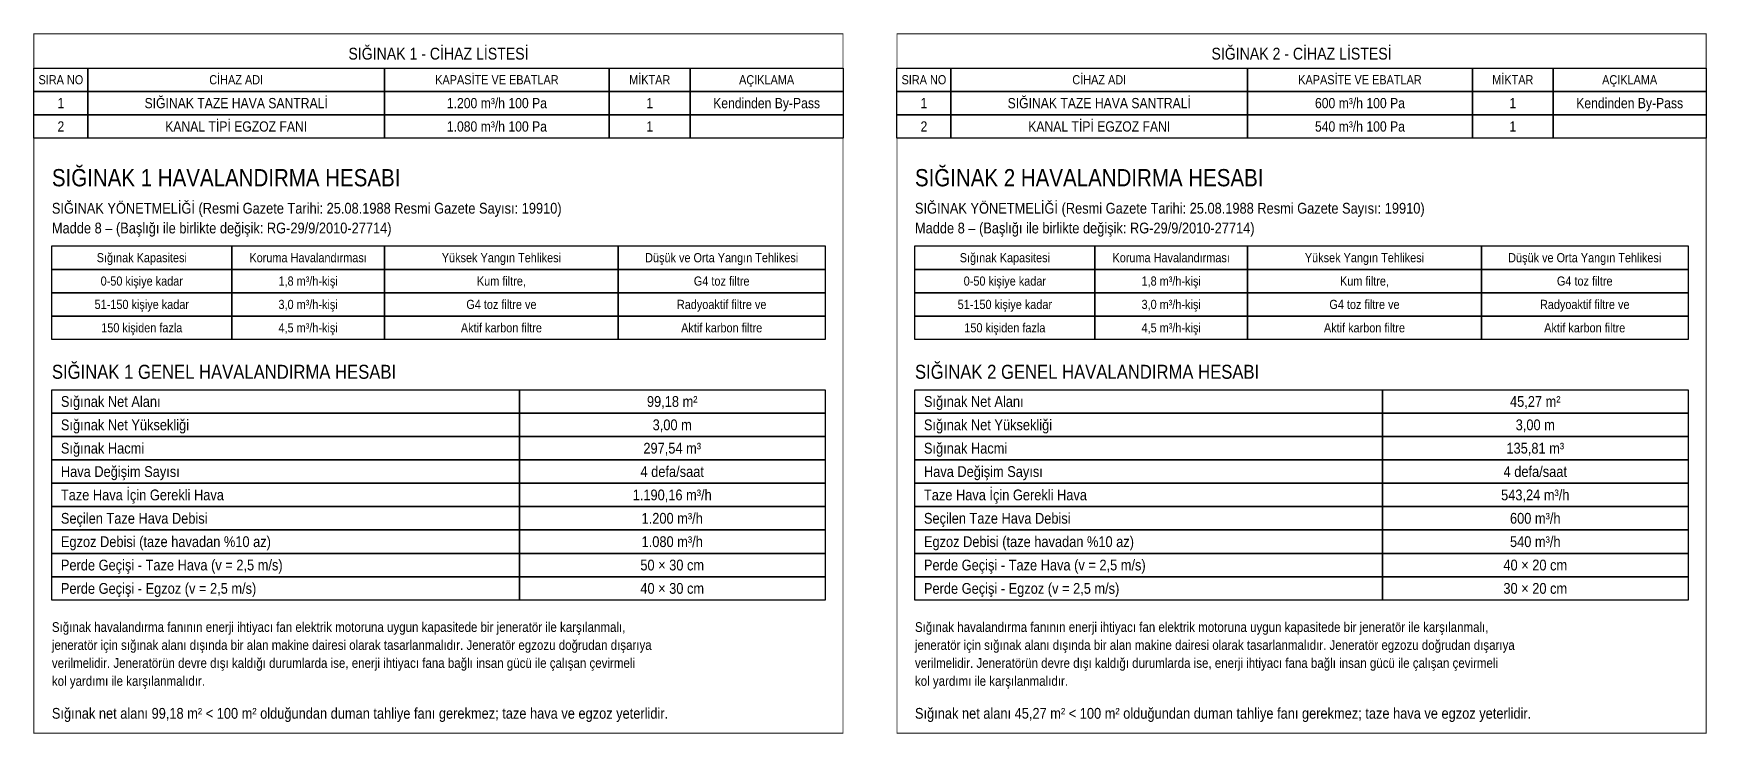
# Model space of a CAD drawing. Header units: centimetres. Extents: x -1 to 1860, y -773 to 7.
import ezdxf
from ezdxf.enums import TextEntityAlignment as Align

# ---------------------------------------------------------------- set-up
doc = ezdxf.new("R2010")
doc.units = ezdxf.units.CM
for name, color, linetype in [('ROTAS-HESAP-CERCEVE', 1, 'Continuous'), ('ROTAS-HESAP-CIZGI', 1, 'Continuous'), ('ROTAS-HESAP-YAZI', 7, 'Continuous')]:
    doc.layers.add(name, color=color, linetype=linetype)
doc.styles.add('ARİAL', font='arial.ttf')

msp = doc.modelspace()

# ---------------------------------------------------------------- linework, layer by layer
at = {"layer": 'ROTAS-HESAP-CERCEVE', "const_width": 1}
for points in [[(0, 6), (900, 6), (900, -772), (0, -772)], [(960, 6), (1860, 6), (1860, -772), (960, -772)]]:
    msp.add_lwpolyline(points, close=True, dxfattribs=at)
at = {"layer": 'ROTAS-HESAP-CIZGI'}
for points in [[(0, -32), (60, -32), (60, -58), (0, -58)], [(60, -32), (390, -32), (390, -58), (60, -58)], [(390, -32), (640, -32), (640, -58), (390, -58)], [(640, -32), (730, -32), (730, -58), (640, -58)], [(730, -32), (900, -32), (900, -58), (730, -58)], [(960, -32), (1020, -32), (1020, -58), (960, -58)], [(1020, -32), (1350, -32), (1350, -58), (1020, -58)], [(1350, -32), (1600, -32), (1600, -58), (1350, -58)], [(1600, -32), (1690, -32), (1690, -58), (1600, -58)], [(1690, -32), (1860, -32), (1860, -58), (1690, -58)], [(0, -58), (60, -58), (60, -84), (0, -84)], [(60, -58), (390, -58), (390, -84), (60, -84)], [(390, -58), (640, -58), (640, -84), (390, -84)], [(640, -58), (730, -58), (730, -84), (640, -84)], [(730, -58), (900, -58), (900, -84), (730, -84)], [(960, -58), (1020, -58), (1020, -84), (960, -84)], [(1020, -58), (1350, -58), (1350, -84), (1020, -84)], [(1350, -58), (1600, -58), (1600, -84), (1350, -84)], [(1600, -58), (1690, -58), (1690, -84), (1600, -84)], [(1690, -58), (1860, -58), (1860, -84), (1690, -84)], [(0, -84), (60, -84), (60, -110), (0, -110)], [(60, -84), (390, -84), (390, -110), (60, -110)], [(390, -84), (640, -84), (640, -110), (390, -110)], [(640, -84), (730, -84), (730, -110), (640, -110)], [(730, -84), (900, -84), (900, -110), (730, -110)], [(960, -84), (1020, -84), (1020, -110), (960, -110)], [(1020, -84), (1350, -84), (1350, -110), (1020, -110)], [(1350, -84), (1600, -84), (1600, -110), (1350, -110)], [(1600, -84), (1690, -84), (1690, -110), (1600, -110)], [(1690, -84), (1860, -84), (1860, -110), (1690, -110)], [(20, -230), (220, -230), (220, -256), (20, -256)], [(220, -230), (390, -230), (390, -256), (220, -256)], [(390, -230), (650, -230), (650, -256), (390, -256)], [(650, -230), (880, -230), (880, -256), (650, -256)], [(980, -230), (1180, -230), (1180, -256), (980, -256)], [(1180, -230), (1350, -230), (1350, -256), (1180, -256)], [(1350, -230), (1610, -230), (1610, -256), (1350, -256)], [(1610, -230), (1840, -230), (1840, -256), (1610, -256)], [(20, -256), (220, -256), (220, -282), (20, -282)], [(220, -256), (390, -256), (390, -282), (220, -282)], [(390, -256), (650, -256), (650, -282), (390, -282)], [(650, -256), (880, -256), (880, -282), (650, -282)], [(980, -256), (1180, -256), (1180, -282), (980, -282)], [(1180, -256), (1350, -256), (1350, -282), (1180, -282)], [(1350, -256), (1610, -256), (1610, -282), (1350, -282)], [(1610, -256), (1840, -256), (1840, -282), (1610, -282)], [(20, -282), (220, -282), (220, -308), (20, -308)], [(220, -282), (390, -282), (390, -308), (220, -308)], [(390, -282), (650, -282), (650, -308), (390, -308)], [(650, -282), (880, -282), (880, -308), (650, -308)], [(980, -282), (1180, -282), (1180, -308), (980, -308)], [(1180, -282), (1350, -282), (1350, -308), (1180, -308)], [(1350, -282), (1610, -282), (1610, -308), (1350, -308)], [(1610, -282), (1840, -282), (1840, -308), (1610, -308)], [(20, -308), (220, -308), (220, -334), (20, -334)], [(220, -308), (390, -308), (390, -334), (220, -334)], [(390, -308), (650, -308), (650, -334), (390, -334)], [(650, -308), (880, -308), (880, -334), (650, -334)], [(980, -308), (1180, -308), (1180, -334), (980, -334)], [(1180, -308), (1350, -308), (1350, -334), (1180, -334)], [(1350, -308), (1610, -308), (1610, -334), (1350, -334)], [(1610, -308), (1840, -308), (1840, -334), (1610, -334)], [(20, -390), (540, -390), (540, -416), (20, -416)], [(540, -390), (880, -390), (880, -416), (540, -416)], [(980, -390), (1500, -390), (1500, -416), (980, -416)], [(1500, -390), (1840, -390), (1840, -416), (1500, -416)], [(20, -416), (540, -416), (540, -442), (20, -442)], [(540, -416), (880, -416), (880, -442), (540, -442)], [(980, -416), (1500, -416), (1500, -442), (980, -442)], [(1500, -416), (1840, -416), (1840, -442), (1500, -442)], [(20, -442), (540, -442), (540, -468), (20, -468)], [(540, -442), (880, -442), (880, -468), (540, -468)], [(980, -442), (1500, -442), (1500, -468), (980, -468)], [(1500, -442), (1840, -442), (1840, -468), (1500, -468)], [(20, -468), (540, -468), (540, -494), (20, -494)], [(540, -468), (880, -468), (880, -494), (540, -494)], [(980, -468), (1500, -468), (1500, -494), (980, -494)], [(1500, -468), (1840, -468), (1840, -494), (1500, -494)], [(20, -494), (540, -494), (540, -520), (20, -520)], [(540, -494), (880, -494), (880, -520), (540, -520)], [(980, -494), (1500, -494), (1500, -520), (980, -520)], [(1500, -494), (1840, -494), (1840, -520), (1500, -520)], [(20, -520), (540, -520), (540, -546), (20, -546)], [(540, -520), (880, -520), (880, -546), (540, -546)], [(980, -520), (1500, -520), (1500, -546), (980, -546)], [(1500, -520), (1840, -520), (1840, -546), (1500, -546)], [(20, -546), (540, -546), (540, -572), (20, -572)], [(540, -546), (880, -546), (880, -572), (540, -572)], [(980, -546), (1500, -546), (1500, -572), (980, -572)], [(1500, -546), (1840, -546), (1840, -572), (1500, -572)], [(20, -572), (540, -572), (540, -598), (20, -598)], [(540, -572), (880, -572), (880, -598), (540, -598)], [(980, -572), (1500, -572), (1500, -598), (980, -598)], [(1500, -572), (1840, -572), (1840, -598), (1500, -598)], [(20, -598), (540, -598), (540, -624), (20, -624)], [(540, -598), (880, -598), (880, -624), (540, -624)], [(980, -598), (1500, -598), (1500, -624), (980, -624)], [(1500, -598), (1840, -598), (1840, -624), (1500, -624)]]:
    msp.add_lwpolyline(points, close=True, dxfattribs=at)

# ---------------------------------------------------------------- texts
at = {"layer": 'ROTAS-HESAP-YAZI', "style": 'ARİAL', "width": 0.85}
for s, height, p in [('SIĞINAK 1 - CİHAZ LİSTESİ', 13.2, (450, -16)), ('SIĞINAK 2 - CİHAZ LİSTESİ', 13.2, (1410, -16)), ('SIRA NO', 10.2, (30, -45)), ('CİHAZ ADI', 10.2, (225, -45)), ('KAPASİTE VE EBATLAR', 10.2, (515, -45)), ('MİKTAR', 10.2, (685, -45)), ('AÇIKLAMA', 10.2, (815, -45)), ('SIRA NO', 10.2, (990, -45)), ('CİHAZ ADI', 10.2, (1185, -45)), ('KAPASİTE VE EBATLAR', 10.2, (1475, -45)), ('MİKTAR', 10.2, (1645, -45)), ('AÇIKLAMA', 10.2, (1775, -45)), ('1', 11.4, (30, -71)), ('SIĞINAK TAZE HAVA SANTRALİ', 11.4, (225, -71)), ('1.200 m³/h 100 Pa', 11.4, (515, -71)), ('1', 11.4, (685, -71)), ('Kendinden By-Pass', 11.4, (815, -71)), ('1', 11.4, (990, -71)), ('SIĞINAK TAZE HAVA SANTRALİ', 11.4, (1185, -71)), ('600 m³/h 100 Pa', 11.4, (1475, -71)), ('1', 11.4, (1645, -71)), ('Kendinden By-Pass', 11.4, (1775, -71)), ('2', 11.4, (30, -97)), ('KANAL TİPİ EGZOZ FANI', 11.4, (225, -97)), ('1.080 m³/h 100 Pa', 11.4, (515, -97)), ('1', 11.4, (685, -97)), ('2', 11.4, (990, -97)), ('KANAL TİPİ EGZOZ FANI', 11.4, (1185, -97)), ('540 m³/h 100 Pa', 11.4, (1475, -97)), ('1', 11.4, (1645, -97)), ('Sığınak Kapasitesi', 10.2, (120, -243)), ('Koruma Havalandırması', 10.2, (305, -243)), ('Yüksek Yangın Tehlikesi', 10.2, (520, -243)), ('Düşük ve Orta Yangın Tehlikesi', 10.2, (765, -243)), ('Sığınak Kapasitesi', 10.2, (1080, -243)), ('Koruma Havalandırması', 10.2, (1265, -243)), ('Yüksek Yangın Tehlikesi', 10.2, (1480, -243)), ('Düşük ve Orta Yangın Tehlikesi', 10.2, (1725, -243)), ('0-50 kişiye kadar', 10.2, (120, -269)), ('1,8 m³/h-kişi', 10.2, (305, -269)), ('Kum filtre,', 10.2, (520, -269)), ('G4 toz filtre', 10.2, (765, -269)), ('0-50 kişiye kadar', 10.2, (1080, -269)), ('1,8 m³/h-kişi', 10.2, (1265, -269)), ('Kum filtre,', 10.2, (1480, -269)), ('G4 toz filtre', 10.2, (1725, -269)), ('51-150 kişiye kadar', 10.2, (120, -295)), ('3,0 m³/h-kişi', 10.2, (305, -295)), ('G4 toz filtre ve', 10.2, (520, -295)), ('Radyoaktif filtre ve', 10.2, (765, -295)), ('51-150 kişiye kadar', 10.2, (1080, -295)), ('3,0 m³/h-kişi', 10.2, (1265, -295)), ('G4 toz filtre ve', 10.2, (1480, -295)), ('Radyoaktif filtre ve', 10.2, (1725, -295)), ('150 kişiden fazla', 10.2, (120, -321)), ('4,5 m³/h-kişi', 10.2, (305, -321)), ('Aktif karbon filtre', 10.2, (520, -321)), ('Aktif karbon filtre', 10.2, (765, -321)), ('150 kişiden fazla', 10.2, (1080, -321)), ('4,5 m³/h-kişi', 10.2, (1265, -321)), ('Aktif karbon filtre', 10.2, (1480, -321)), ('Aktif karbon filtre', 10.2, (1725, -321)), ('99,18 m²', 12, (710, -403)), ('45,27 m²', 12, (1670, -403)), ('3,00 m', 12, (710, -429)), ('3,00 m', 12, (1670, -429)), ('297,54 m³', 12, (710, -455)), ('135,81 m³', 12, (1670, -455)), ('4 defa/saat', 12, (710, -481)), ('4 defa/saat', 12, (1670, -481)), ('1.190,16 m³/h', 12, (710, -507)), ('543,24 m³/h', 12, (1670, -507)), ('1.200 m³/h', 12, (710, -533)), ('600 m³/h', 12, (1670, -533)), ('1.080 m³/h', 12, (710, -559)), ('540 m³/h', 12, (1670, -559)), ('50 × 30 cm', 12, (710, -585)), ('40 × 20 cm', 12, (1670, -585)), ('40 × 30 cm', 12, (710, -611)), ('30 × 20 cm', 12, (1670, -611))]:
    msp.add_text(s, height=height, dxfattribs=at).set_placement(p, align=Align.MIDDLE_CENTER)
for s, height, p in [('SIĞINAK 1 HAVALANDIRMA HESABI', 19.2, (20, -154)), ('SIĞINAK 2 HAVALANDIRMA HESABI', 19.2, (980, -154)), ('SIĞINAK YÖNETMELİĞİ (Resmi Gazete Tarihi: 25.08.1988 Resmi Gazete Sayısı: 19910)', 12, (20, -188)), ('SIĞINAK YÖNETMELİĞİ (Resmi Gazete Tarihi: 25.08.1988 Resmi Gazete Sayısı: 19910)', 12, (980, -188)), ('Madde 8 – (Başlığı ile birlikte değişik: RG-29/9/2010-27714)', 12, (20, -210)), ('Madde 8 – (Başlığı ile birlikte değişik: RG-29/9/2010-27714)', 12, (980, -210)), ('SIĞINAK 1 GENEL HAVALANDIRMA HESABI', 15.6, (20, -370)), ('SIĞINAK 2 GENEL HAVALANDIRMA HESABI', 15.6, (980, -370)), ('Sığınak Net Alanı', 12, (30, -403)), ('Sığınak Net Alanı', 12, (990, -403)), ('Sığınak Net Yüksekliği', 12, (30, -429)), ('Sığınak Net Yüksekliği', 12, (990, -429)), ('Sığınak Hacmi', 12, (30, -455)), ('Sığınak Hacmi', 12, (990, -455)), ('Hava Değişim Sayısı', 12, (30, -481)), ('Hava Değişim Sayısı', 12, (990, -481)), ('Taze Hava İçin Gerekli Hava', 12, (30, -507)), ('Taze Hava İçin Gerekli Hava', 12, (990, -507)), ('Seçilen Taze Hava Debisi', 12, (30, -533)), ('Seçilen Taze Hava Debisi', 12, (990, -533)), ('Egzoz Debisi (taze havadan %10 az)', 12, (30, -559)), ('Egzoz Debisi (taze havadan %10 az)', 12, (990, -559)), ('Perde Geçişi - Taze Hava (v = 2,5 m/s)', 12, (30, -585)), ('Perde Geçişi - Taze Hava (v = 2,5 m/s)', 12, (990, -585)), ('Perde Geçişi - Egzoz (v = 2,5 m/s)', 12, (30, -611)), ('Perde Geçişi - Egzoz (v = 2,5 m/s)', 12, (990, -611)), ('Sığınak havalandırma fanının enerji ihtiyacı fan elektrik motoruna uygun kapasitede bir jeneratör ile karşılanmalı,', 10.8, (20, -654)), ('Sığınak havalandırma fanının enerji ihtiyacı fan elektrik motoruna uygun kapasitede bir jeneratör ile karşılanmalı,', 10.8, (980, -654)), ('jeneratör için sığınak alanı dışında bir alan makine dairesi olarak tasarlanmalıdır. Jeneratör egzozu doğrudan dışarıya', 10.8, (20, -674)), ('jeneratör için sığınak alanı dışında bir alan makine dairesi olarak tasarlanmalıdır. Jeneratör egzozu doğrudan dışarıya', 10.8, (980, -674)), ('verilmelidir. Jeneratörün devre dışı kaldığı durumlarda ise, enerji ihtiyacı fana bağlı insan gücü ile çalışan çevirmeli', 10.8, (20, -694)), ('verilmelidir. Jeneratörün devre dışı kaldığı durumlarda ise, enerji ihtiyacı fana bağlı insan gücü ile çalışan çevirmeli', 10.8, (980, -694)), ('kol yardımı ile karşılanmalıdır.', 10.8, (20, -714)), ('kol yardımı ile karşılanmalıdır.', 10.8, (980, -714)), ('Sığınak net alanı 99,18 m² < 100 m² olduğundan duman tahliye fanı gerekmez; taze hava ve egzoz yeterlidir.', 12, (20, -750)), ('Sığınak net alanı 45,27 m² < 100 m² olduğundan duman tahliye fanı gerekmez; taze hava ve egzoz yeterlidir.', 12, (980, -750))]:
    msp.add_text(s, height=height, dxfattribs=at).set_placement(p, align=Align.MIDDLE_LEFT)

doc.saveas('drawing.dxf')
